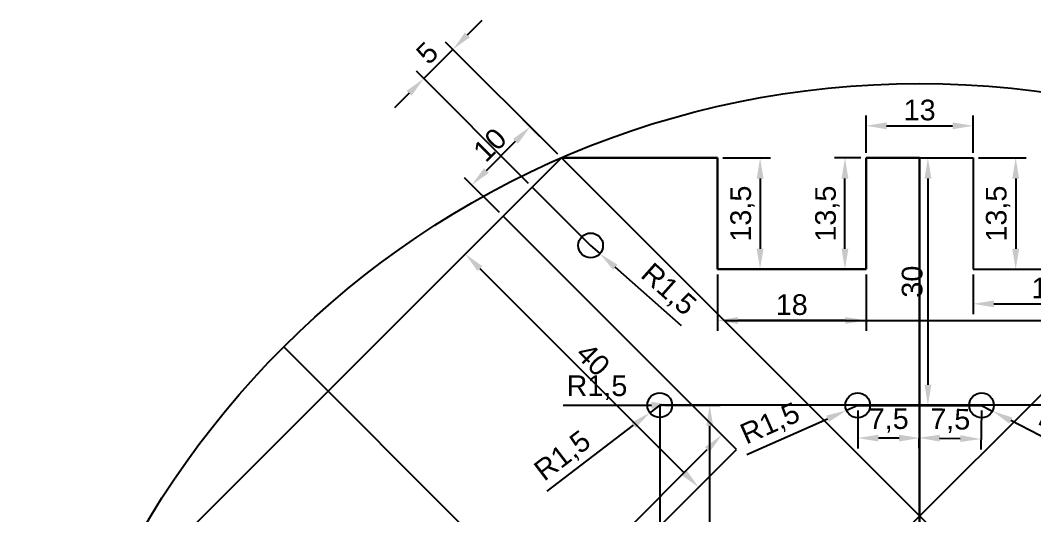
# Model space of a CAD drawing. Header units: millimetres. Extents: x -109 to 109, y -109 to 117.
# Drawn here: x -109 to 13.9, y 56.6 to 116.7 of the extents above; entities that cross this region are included whole.
import ezdxf

# ---------------------------------------------------------------- set-up
doc = ezdxf.new("R2010")
doc.units = ezdxf.units.MM
for name, color, linetype in [('Annotation', 2, 'Continuous'), ('Final', 1, 'Continuous'), ('Holes', 4, 'Continuous'), ('Plate', 7, 'Continuous')]:
    doc.layers.add(name, color=color, linetype=linetype)
doc.styles.get("Standard").update_dxf_attribs({"font": 'arial.ttf'})
doc.dimstyles.new('ISO-25', dxfattribs={"dimtxt": 2.5, "dimasz": 2.5, "dimexe": 1.25, "dimexo": 0.625, "dimtad": 1, "dimtxsty": 'Standard', "dimcen": 2.5, "dimadec": 0, "dimazin": 0, "dimtfac": 1, "dimtmove": 0, "dimatfit": 3, "dimfxl": 1, "dimarcsym": 0})

# ---------------------------------------------------------------- blocks, each defined once
blk = doc.blocks.new('*D14')
at = {"layer": 'Annotation', "color": 0, "lineweight": -2, "transparency": 16777216}
for p, q in [((89.9, 89.9), (78.84, 78.84)), ((0, 0), (77.07, 77.07))]:
    blk.add_line(p, q, dxfattribs=at)
at = {"layer": 'Annotation', "color": 0, "transparency": 16777216}
blk.add_solid([(78.55, 79.14), (79.14, 78.55), (77.07, 77.07)], dxfattribs=at)
at = {"layer": 'Defpoints', "color": 0, "transparency": 16777216}
for p in [(77.07, 77.07), (0, 0)]:
    blk.add_point(p, dxfattribs=at)
at = {"layer": 'Annotation', "color": 0, "transparency": 16777216, "insert": (85.31, 88), "char_height": 2.5, "attachment_point": 5, "rotation": 45}
blk.add_mtext('R109', dxfattribs=at)
blk = doc.blocks.new('*D28')
at = {"layer": 'Annotation', "color": 0, "lineweight": -2, "transparency": 16777216}
for p, q in [((-6.5, 100.61), (-6.5, 105.13)), ((6.5, 100.61), (6.5, 105.13)), ((-4, 103.88), (4, 103.88))]:
    blk.add_line(p, q, dxfattribs=at)
at = {"layer": 'Annotation', "color": 0, "transparency": 16777216}
for points in [[(-4, 104.29), (-4, 103.46), (-6.5, 103.88)], [(4, 104.29), (4, 103.46), (6.5, 103.88)]]:
    blk.add_solid(points, dxfattribs=at)
at = {"layer": 'Defpoints', "color": 0, "transparency": 16777216}
for p in [(6.5, 103.88), (-6.5, 99.98), (6.5, 99.98)]:
    blk.add_point(p, dxfattribs=at)
at = {"layer": 'Annotation', "color": 0, "transparency": 16777216, "insert": (0, 105.78), "char_height": 2.5, "attachment_point": 5}
blk.add_mtext('13', dxfattribs=at)
blk = doc.blocks.new('*D29')
at = {"layer": 'Annotation', "color": 0, "lineweight": -2, "transparency": 16777216}
for p, q in [((7.13, 99.98), (12.89, 99.98)), ((11.64, 97.48), (11.64, 88.98)), ((7.13, 86.48), (12.89, 86.48))]:
    blk.add_line(p, q, dxfattribs=at)
at = {"layer": 'Annotation', "color": 0, "transparency": 16777216}
for points in [[(11.22, 97.48), (12.06, 97.48), (11.64, 99.98)], [(11.22, 88.98), (12.06, 88.98), (11.64, 86.48)]]:
    blk.add_solid(points, dxfattribs=at)
at = {"layer": 'Defpoints', "color": 0, "transparency": 16777216}
for p in [(6.5, 99.98), (6.5, 86.48), (11.64, 86.48)]:
    blk.add_point(p, dxfattribs=at)
at = {"layer": 'Annotation', "color": 0, "transparency": 16777216, "insert": (9.51, 93.23), "char_height": 2.5, "attachment_point": 5, "rotation": 90}
blk.add_mtext('13,5', dxfattribs=at)
blk = doc.blocks.new('*D31')
at = {"layer": 'Annotation', "color": 0, "lineweight": -2, "transparency": 16777216}
for p, q in [((6.5, 85.86), (6.5, 81.04)), ((24.5, 85.86), (24.5, 81.04)), ((9, 82.29), (22, 82.29))]:
    blk.add_line(p, q, dxfattribs=at)
at = {"layer": 'Annotation', "color": 0, "transparency": 16777216}
for points in [[(9, 82.71), (9, 81.87), (6.5, 82.29)], [(22, 82.71), (22, 81.87), (24.5, 82.29)]]:
    blk.add_solid(points, dxfattribs=at)
at = {"layer": 'Defpoints', "color": 0, "transparency": 16777216}
for p in [(6.5, 86.48), (24.5, 86.48), (24.5, 82.29)]:
    blk.add_point(p, dxfattribs=at)
at = {"layer": 'Annotation', "color": 0, "transparency": 16777216, "insert": (15.5, 84.19), "char_height": 2.5, "attachment_point": 5}
blk.add_mtext('18', dxfattribs=at)
blk = doc.blocks.new('*D32')
at = {"layer": 'Annotation', "color": 0, "lineweight": -2, "transparency": 16777216}
for p, q in [((-24.5, 85.86), (-24.5, 79.03)), ((-6.5, 85.86), (-6.5, 79.03)), ((-9, 80.28), (-22, 80.28))]:
    blk.add_line(p, q, dxfattribs=at)
at = {"layer": 'Annotation', "color": 0, "transparency": 16777216}
for points in [[(-22, 80.69), (-22, 79.86), (-24.5, 80.28)], [(-9, 80.69), (-9, 79.86), (-6.5, 80.28)]]:
    blk.add_solid(points, dxfattribs=at)
at = {"layer": 'Defpoints', "color": 0, "transparency": 16777216}
for p in [(-24.5, 86.48), (-6.5, 86.48), (-24.5, 80.28)]:
    blk.add_point(p, dxfattribs=at)
at = {"layer": 'Annotation', "color": 0, "transparency": 16777216, "insert": (-15.5, 82.18), "char_height": 2.5, "attachment_point": 5}
blk.add_mtext('18', dxfattribs=at)
blk = doc.blocks.new('*D33')
at = {"layer": 'Annotation', "color": 0, "lineweight": -2, "transparency": 16777216}
for p, q in [((-7.12, 99.98), (-10.3, 99.98)), ((-9.05, 88.98), (-9.05, 97.48)), ((-7.12, 86.48), (-10.3, 86.48))]:
    blk.add_line(p, q, dxfattribs=at)
at = {"layer": 'Annotation', "color": 0, "transparency": 16777216}
for points in [[(-9.47, 97.48), (-8.64, 97.48), (-9.05, 99.98)], [(-9.47, 88.98), (-8.64, 88.98), (-9.05, 86.48)]]:
    blk.add_solid(points, dxfattribs=at)
at = {"layer": 'Defpoints', "color": 0, "transparency": 16777216}
for p in [(-9.05, 99.98), (-6.5, 99.98), (-6.5, 86.48)]:
    blk.add_point(p, dxfattribs=at)
at = {"layer": 'Annotation', "color": 0, "transparency": 16777216, "insert": (-11.18, 93.23), "char_height": 2.5, "attachment_point": 5, "rotation": 90}
blk.add_mtext('13,5', dxfattribs=at)
blk = doc.blocks.new('*D34')
at = {"layer": 'Annotation', "color": 0, "lineweight": -2, "transparency": 16777216}
for p, q in [((-23.87, 99.98), (-18.09, 99.98)), ((-19.34, 97.48), (-19.34, 88.98)), ((-23.87, 86.48), (-18.09, 86.48))]:
    blk.add_line(p, q, dxfattribs=at)
at = {"layer": 'Annotation', "color": 0, "transparency": 16777216}
for points in [[(-19.75, 97.48), (-18.92, 97.48), (-19.34, 99.98)], [(-19.75, 88.98), (-18.92, 88.98), (-19.34, 86.48)]]:
    blk.add_solid(points, dxfattribs=at)
at = {"layer": 'Defpoints', "color": 0, "transparency": 16777216}
for p in [(-24.5, 99.98), (-24.5, 86.48), (-19.34, 86.48)]:
    blk.add_point(p, dxfattribs=at)
at = {"layer": 'Annotation', "color": 0, "transparency": 16777216, "insert": (-21.46, 93.23), "char_height": 2.5, "attachment_point": 5, "rotation": 90}
blk.add_mtext('13,5', dxfattribs=at)
blk = doc.blocks.new('*D42')
at = {"layer": 'Annotation', "color": 0, "lineweight": -2, "transparency": 16777216}
for p, q in [((-54.8, 114.91), (-53.03, 116.67)), ((-60.1, 109.6), (-56.57, 113.14)), ((-43.85, 100.42), (-57.45, 114.02)), ((-47.39, 96.89), (-60.99, 110.49)), ((-61.87, 107.83), (-63.64, 106.07))]:
    blk.add_line(p, q, dxfattribs=at)
at = {"layer": 'Annotation', "color": 0, "transparency": 16777216}
for points in [[(-55.1, 115.2), (-54.51, 114.61), (-56.57, 113.14)], [(-62.17, 108.13), (-61.58, 107.54), (-60.1, 109.6)]]:
    blk.add_solid(points, dxfattribs=at)
at = {"layer": 'Defpoints', "color": 0, "transparency": 16777216}
for p in [(-56.57, 113.14), (-43.41, 99.98), (-46.95, 96.45)]:
    blk.add_point(p, dxfattribs=at)
at = {"layer": 'Annotation', "color": 0, "transparency": 16777216, "insert": (-59.68, 112.71), "char_height": 2.5, "attachment_point": 5, "rotation": 45}
blk.add_mtext('5', dxfattribs=at)
blk = doc.blocks.new('*D43')
at = {"layer": 'Annotation', "color": 0, "lineweight": -2, "transparency": 16777216}
for p, q in [((-43.85, 100.42), (-48.09, 104.66)), ((-52.51, 98.47), (-48.97, 102.01)), ((-50.93, 93.35), (-55.16, 97.59))]:
    blk.add_line(p, q, dxfattribs=at)
at = {"layer": 'Annotation', "color": 0, "transparency": 16777216}
for points in [[(-49.27, 102.3), (-48.68, 101.71), (-47.2, 103.77)], [(-52.8, 98.76), (-52.21, 98.17), (-54.28, 96.7)]]:
    blk.add_solid(points, dxfattribs=at)
at = {"layer": 'Defpoints', "color": 0, "transparency": 16777216}
for p in [(-47.2, 103.77), (-43.41, 99.98), (-50.48, 92.91)]:
    blk.add_point(p, dxfattribs=at)
at = {"layer": 'Annotation', "color": 0, "transparency": 16777216, "insert": (-52.08, 101.58), "char_height": 2.5, "attachment_point": 5, "rotation": 45}
blk.add_mtext('10', dxfattribs=at)
blk = doc.blocks.new('*D44')
at = {"layer": 'Annotation', "color": 0, "lineweight": -2, "transparency": 16777216}
for p, q in [((-50.93, 92.47), (-55.94, 87.45)), ((-53.29, 86.57), (-28.54, 61.82)), ((-22.64, 64.18), (-27.66, 59.17))]:
    blk.add_line(p, q, dxfattribs=at)
at = {"layer": 'Annotation', "color": 0, "transparency": 16777216}
for points in [[(-53, 86.86), (-53.59, 86.27), (-55.06, 88.33)], [(-28.25, 62.11), (-28.84, 61.52), (-26.78, 60.05)]]:
    blk.add_solid(points, dxfattribs=at)
at = {"layer": 'Defpoints', "color": 0, "transparency": 16777216}
for p in [(-50.48, 92.91), (-22.2, 64.63), (-26.78, 60.05)]:
    blk.add_point(p, dxfattribs=at)
at = {"layer": 'Annotation', "color": 0, "transparency": 16777216, "insert": (-39.57, 75.54), "char_height": 2.5, "attachment_point": 5, "rotation": 315}
blk.add_mtext('40', dxfattribs=at)
blk = doc.blocks.new('*D45')
at = {"layer": 'Annotation', "color": 0, "lineweight": -2, "transparency": 16777216}
for p, q in [((-22.64, 65.07), (-24.85, 67.28)), ((-64.63, 25.74), (-25.74, 64.63)), ((-65.07, 22.64), (-67.28, 24.85))]:
    blk.add_line(p, q, dxfattribs=at)
at = {"layer": 'Annotation', "color": 0, "transparency": 16777216}
for points in [[(-26.03, 64.92), (-25.44, 64.33), (-23.97, 66.39)], [(-64.92, 26.03), (-64.33, 25.44), (-66.39, 23.97)]]:
    blk.add_solid(points, dxfattribs=at)
at = {"layer": 'Defpoints', "color": 0, "transparency": 16777216}
for p in [(-23.97, 66.39), (-22.2, 64.63), (-64.63, 22.2)]:
    blk.add_point(p, dxfattribs=at)
at = {"layer": 'Annotation', "color": 0, "transparency": 16777216, "insert": (-46.53, 46.53), "char_height": 2.5, "attachment_point": 5, "rotation": 45}
blk.add_mtext('60', dxfattribs=at)
blk = doc.blocks.new('*D59')
at = {"layer": 'Annotation', "color": 0, "lineweight": -2, "transparency": 16777216}
for p, q in [((-39.88, 89.37), (-38.76, 88.38)), ((-28.87, 79.61), (-36.89, 86.72))]:
    blk.add_line(p, q, dxfattribs=at)
at = {"layer": 'Annotation', "color": 0, "transparency": 16777216}
blk.add_solid([(-36.61, 87.03), (-37.16, 86.41), (-38.76, 88.38)], dxfattribs=at)
at = {"layer": 'Defpoints', "color": 0, "transparency": 16777216}
for p in [(-39.88, 89.37), (-38.76, 88.38)]:
    blk.add_point(p, dxfattribs=at)
at = {"layer": 'Annotation', "color": 0, "transparency": 16777216, "insert": (-30.53, 83.93), "char_height": 2.5, "attachment_point": 5, "rotation": 318.4217}
blk.add_mtext('R1,5', dxfattribs=at)
blk = doc.blocks.new('*D87')
at = {"layer": 'Annotation', "color": 0, "lineweight": -2, "transparency": 16777216}
for p, q in [((-31.5, 70), (-32.69, 69.09)), ((-45.16, 59.56), (-34.68, 67.57))]:
    blk.add_line(p, q, dxfattribs=at)
at = {"layer": 'Annotation', "color": 0, "transparency": 16777216}
blk.add_solid([(-34.93, 67.9), (-34.42, 67.24), (-32.69, 69.09)], dxfattribs=at)
at = {"layer": 'Defpoints', "color": 0, "transparency": 16777216}
for p in [(-32.69, 69.09), (-31.5, 70)]:
    blk.add_point(p, dxfattribs=at)
at = {"layer": 'Annotation', "color": 0, "transparency": 16777216, "insert": (-43.19, 63.74), "char_height": 2.5, "attachment_point": 5, "rotation": 37.398}
blk.add_mtext('R1,5', dxfattribs=at)
blk = doc.blocks.new('*D113')
at = {"layer": 'Annotation', "color": 0, "lineweight": -2, "transparency": 16777216}
for p, q in [((-30.88, 70), (-24.19, 70)), ((-25.44, 32.5), (-25.44, 67.5)), ((-30.88, 30), (-24.19, 30))]:
    blk.add_line(p, q, dxfattribs=at)
at = {"layer": 'Annotation', "color": 0, "transparency": 16777216}
for points in [[(-25.86, 67.5), (-25.02, 67.5), (-25.44, 70)], [(-25.86, 32.5), (-25.02, 32.5), (-25.44, 30)]]:
    blk.add_solid(points, dxfattribs=at)
at = {"layer": 'Defpoints', "color": 0, "transparency": 16777216}
for p in [(-31.5, 70), (-25.44, 70), (-31.5, 30)]:
    blk.add_point(p, dxfattribs=at)
at = {"layer": 'Annotation', "color": 0, "transparency": 16777216, "insert": (-27.34, 50), "char_height": 2.5, "attachment_point": 5, "rotation": 90}
blk.add_mtext('40', dxfattribs=at)
blk = doc.blocks.new('*D114')
at = {"layer": 'Annotation', "color": 0, "lineweight": -2, "transparency": 16777216}
blk.add_line((-43.21, 70), (-32.5, 70), dxfattribs=at)
at = {"layer": 'Annotation', "color": 0, "transparency": 16777216}
blk.add_solid([(-32.5, 70.42), (-32.5, 69.58), (-30, 70)], dxfattribs=at)
at = {"layer": 'Defpoints', "color": 0, "transparency": 16777216}
for p in [(-31.5, 70), (-30, 70)]:
    blk.add_point(p, dxfattribs=at)
at = {"layer": 'Annotation', "color": 0, "transparency": 16777216, "insert": (-39.11, 72.13), "char_height": 2.5, "attachment_point": 5}
blk.add_mtext('R1,5', dxfattribs=at)
blk = doc.blocks.new('*D142')
at = {"layer": 'Annotation', "color": 0, "lineweight": -2, "transparency": 16777216}
for p, q in [((0.63, 99.98), (2.25, 99.98)), ((1, 97.48), (1, 72.48)), ((0.63, 69.98), (2.25, 69.98))]:
    blk.add_line(p, q, dxfattribs=at)
at = {"layer": 'Annotation', "color": 0, "transparency": 16777216}
for points in [[(0.59, 97.48), (1.42, 97.48), (1, 99.98)], [(0.59, 72.48), (1.42, 72.48), (1, 69.98)]]:
    blk.add_solid(points, dxfattribs=at)
at = {"layer": 'Defpoints', "color": 0, "transparency": 16777216}
for p in [(0, 99.98), (0, 69.98), (1, 69.98)]:
    blk.add_point(p, dxfattribs=at)
at = {"layer": 'Annotation', "color": 0, "transparency": 16777216, "insert": (-0.9, 84.98), "char_height": 2.5, "attachment_point": 5, "rotation": 90}
blk.add_mtext('30', dxfattribs=at)
blk = doc.blocks.new('*D143')
at = {"layer": 'Annotation', "color": 0, "lineweight": -2, "transparency": 16777216}
for p, q in [((-0.01, 69.5), (-0.1, 64.8)), ((7.49, 69.36), (7.4, 64.65)), ((2.42, 66), (4.92, 65.95))]:
    blk.add_line(p, q, dxfattribs=at)
at = {"layer": 'Annotation', "color": 0, "transparency": 16777216}
for points in [[(2.43, 66.42), (2.41, 65.59), (-0.08, 66.05)], [(4.93, 66.37), (4.91, 65.54), (7.42, 65.9)]]:
    blk.add_solid(points, dxfattribs=at)
at = {"layer": 'Defpoints', "color": 0, "transparency": 16777216}
for p in [(0, 70.13), (7.5, 69.98), (7.42, 65.9)]:
    blk.add_point(p, dxfattribs=at)
at = {"layer": 'Annotation', "color": 0, "transparency": 16777216, "insert": (3.71, 68.1), "char_height": 2.5, "attachment_point": 5, "rotation": 358.8787}
blk.add_mtext('7,5', dxfattribs=at)
blk = doc.blocks.new('*D144')
at = {"layer": 'Annotation', "color": 0, "lineweight": -2, "transparency": 16777216}
for p, q in [((-7.5, 69.36), (-7.5, 64.77)), ((0, 69.36), (0, 64.77)), ((-2.5, 66.02), (-5, 66.02))]:
    blk.add_line(p, q, dxfattribs=at)
at = {"layer": 'Annotation', "color": 0, "transparency": 16777216}
for points in [[(-5, 66.43), (-5, 65.6), (-7.5, 66.02)], [(-2.5, 66.43), (-2.5, 65.6), (0, 66.02)]]:
    blk.add_solid(points, dxfattribs=at)
at = {"layer": 'Defpoints', "color": 0, "transparency": 16777216}
for p in [(-7.5, 69.98), (0, 69.98), (-7.5, 66.02)]:
    blk.add_point(p, dxfattribs=at)
at = {"layer": 'Annotation', "color": 0, "transparency": 16777216, "insert": (-3.75, 68.14), "char_height": 2.5, "attachment_point": 5}
blk.add_mtext('7,5', dxfattribs=at)
blk = doc.blocks.new('*D145')
at = {"layer": 'Annotation', "color": 0, "lineweight": -2, "transparency": 16777216}
for p, q in [((-7.5, 69.98), (-8.87, 69.37)), ((-20.95, 64.02), (-11.16, 68.36))]:
    blk.add_line(p, q, dxfattribs=at)
at = {"layer": 'Annotation', "color": 0, "transparency": 16777216}
blk.add_solid([(-11.33, 68.74), (-10.99, 67.98), (-8.87, 69.37)], dxfattribs=at)
at = {"layer": 'Defpoints', "color": 0, "transparency": 16777216}
for p in [(-8.87, 69.37), (-7.5, 69.98)]:
    blk.add_point(p, dxfattribs=at)
at = {"layer": 'Annotation', "color": 0, "transparency": 16777216, "insert": (-18.06, 67.63), "char_height": 2.5, "attachment_point": 5, "rotation": 23.9155}
blk.add_mtext('R1,5', dxfattribs=at)
blk = doc.blocks.new('*D146')
at = {"layer": 'Annotation', "color": 0, "lineweight": -2, "transparency": 16777216}
for p, q in [((7.5, 69.98), (8.83, 69.29)), ((20.56, 63.21), (11.05, 68.14))]:
    blk.add_line(p, q, dxfattribs=at)
at = {"layer": 'Annotation', "color": 0, "transparency": 16777216}
blk.add_solid([(11.24, 68.51), (10.86, 67.77), (8.83, 69.29)], dxfattribs=at)
at = {"layer": 'Defpoints', "color": 0, "transparency": 16777216}
for p in [(7.5, 69.98), (8.83, 69.29)]:
    blk.add_point(p, dxfattribs=at)
at = {"layer": 'Annotation', "color": 0, "transparency": 16777216, "insert": (17.89, 66.99), "char_height": 2.5, "attachment_point": 5, "rotation": 332.5845}
blk.add_mtext('R1,5', dxfattribs=at)

msp = doc.modelspace()

# ---------------------------------------------------------------- linework, layer by layer
at = {"layer": 'Final'}
for p, q in [((-99.982, 43.413), (-43.413, 99.982)), ((-43.413, 99.982), (-24.5, 99.982)), ((-24.5, 99.982), (-24.5, 86.482)), ((-6.5, 86.482), (-6.5, 99.982)), ((-6.5, 99.982), (6.5, 99.982)), ((6.5, 99.982), (6.5, 86.482)), ((-24.5, 86.482), (-6.5, 86.482)), ((6.5, 86.482), (24.5, 86.482))]:
    msp.add_line(p, q, dxfattribs=at)
for centre in [(-39.877, 89.375), (-31.5, 70), (-7.5, 69.982), (7.5, 69.982)]:
    msp.add_circle(centre, 1.5, dxfattribs=at)
at = {"layer": 'Holes'}
for p, q in [((0, 99.982), (0, 69.982)), ((-50.484, 92.91), (-46.949, 96.446)), ((-46.949, 96.446), (-39.877, 89.375)), ((31.5, 70), (-31.5, 70)), ((-31.5, 70), (-31.5, 30)), ((0, 69.982), (-7.5, 69.982)), ((-7.5, 69.982), (7.5, 69.982))]:
    msp.add_line(p, q, dxfattribs=at)
for centre in [(-39.877, 89.375), (-31.5, 70), (-7.5, 69.982), (7.5, 69.982)]:
    msp.add_circle(centre, 1.5, dxfattribs=at)
at = {"layer": 'Plate'}
for p, q in [((-99.982, -43.413), (43.413, 99.982)), ((-50.484, 92.91), (-43.413, 99.982)), ((-43.413, 99.982), (-23.708, 80.277)), ((-43.413, 99.982), (99.982, -43.413)), ((-24.5, 99.982), (-43.413, 99.982)), ((-24.5, 86.482), (-24.5, 99.982)), ((0, 99.982), (-6.5, 99.982)), ((-6.5, 99.982), (-6.5, 86.482)), ((0, 0), (0, 99.982)), ((0, 99.982), (0, -99.982)), ((0, 99.982), (6.5, 99.982)), ((6.5, 99.982), (6.5, 86.482)), ((-50.484, 92.91), (-92.91, 50.484)), ((-22.2, 64.626), (-50.484, 92.91)), ((-6.5, 86.482), (-24.5, 86.482)), ((6.5, 86.482), (24.5, 86.482)), ((-23.708, 80.277), (23.708, 80.277)), ((0, 0), (-77.075, 77.075)), ((-64.626, 22.2), (-22.2, 64.626))]:
    msp.add_line(p, q, dxfattribs=at)
msp.add_circle((0, 0), 109, dxfattribs=at)

# ---------------------------------------------------------------- dimensions: what is measured, and where the dimension line sits
at = {"layer": 'Annotation'}
for p1, p2, distance, picture, middle in [((-46.949, 96.446), (-43.413, 99.982), 18.606, '*D42', (-59.678, 112.711)), ((-6.5, 99.982), (6.5, 99.982), 3.894, '*D28', (0, 105.778)), ((-50.484, 92.91), (-43.413, 99.982), 5.362, '*D43', (-52.084, 101.582)), ((-24.5, 99.982), (-24.5, 86.482), 5.165, '*D34', (-21.463, 93.232)), ((-6.5, 86.482), (-6.5, 99.982), 2.553, '*D33', (-11.181, 93.232)), ((0, 99.982), (0, 69.982), 1.003, '*D142', (-0.899, 84.982)), ((6.5, 99.982), (6.5, 86.482), 5.141, '*D29', (9.514, 93.232)), ((-50.484, 92.91), (-22.2, 64.626), -6.473, '*D44', (-39.574, 75.536)), ((-6.5, 86.482), (-24.5, 86.482), 6.205, '*D32', (-15.5, 82.178)), ((6.5, 86.482), (24.5, 86.482), -4.191, '*D31', (15.5, 84.192)), ((0, 70.128), (7.5, 69.982), -4.078, '*D143', (3.712, 68.099)), ((-31.5, 30), (-31.5, 70), -6.059, '*D113', (-27.342, 50)), ((0, 69.982), (-7.5, 69.982), 3.965, '*D144', (-3.75, 68.139)), ((-64.626, 22.2), (-22.2, 64.626), 2.5, '*D45', (-46.525, 46.525))]:
    dim = msp.add_aligned_dim(p1=p1, p2=p2, distance=distance, dimstyle='ISO-25', dxfattribs=at)
    dim.commit()
    dim.dimension.update_dxf_attribs({"geometry": picture, "text_midpoint": middle})
for center, mpoint, picture, middle in [((0, 0), (77.075, 77.075), '*D14', (86.653, 86.653)), ((-31.5, 70), (-30, 70), '*D114', (-39.106, 70)), ((-31.5, 70), (-32.692, 69.089), '*D87', (-41.893, 62.054))]:
    dim = msp.add_radius_dim(center=center, mpoint=mpoint, dimstyle='ISO-25', dxfattribs=at)
    dim.commit()
    dim.dimension.update_dxf_attribs({"geometry": picture, "text_midpoint": middle, "dimtype": 164})
for center, mpoint, picture, middle in [((-39.877, 89.375), (-38.755, 88.379), '*D59', (-30.532, 83.927)), ((-7.5, 69.982), (-8.871, 69.373), '*D145', (-18.058, 67.627)), ((7.5, 69.982), (8.832, 69.291), '*D146', (17.895, 66.986))]:
    dim = msp.add_radius_dim(center=center, mpoint=mpoint, dimstyle='ISO-25', dxfattribs=at)
    dim.commit()
    dim.dimension.update_dxf_attribs({"geometry": picture, "text_midpoint": middle})

doc.saveas('drawing.dxf')
